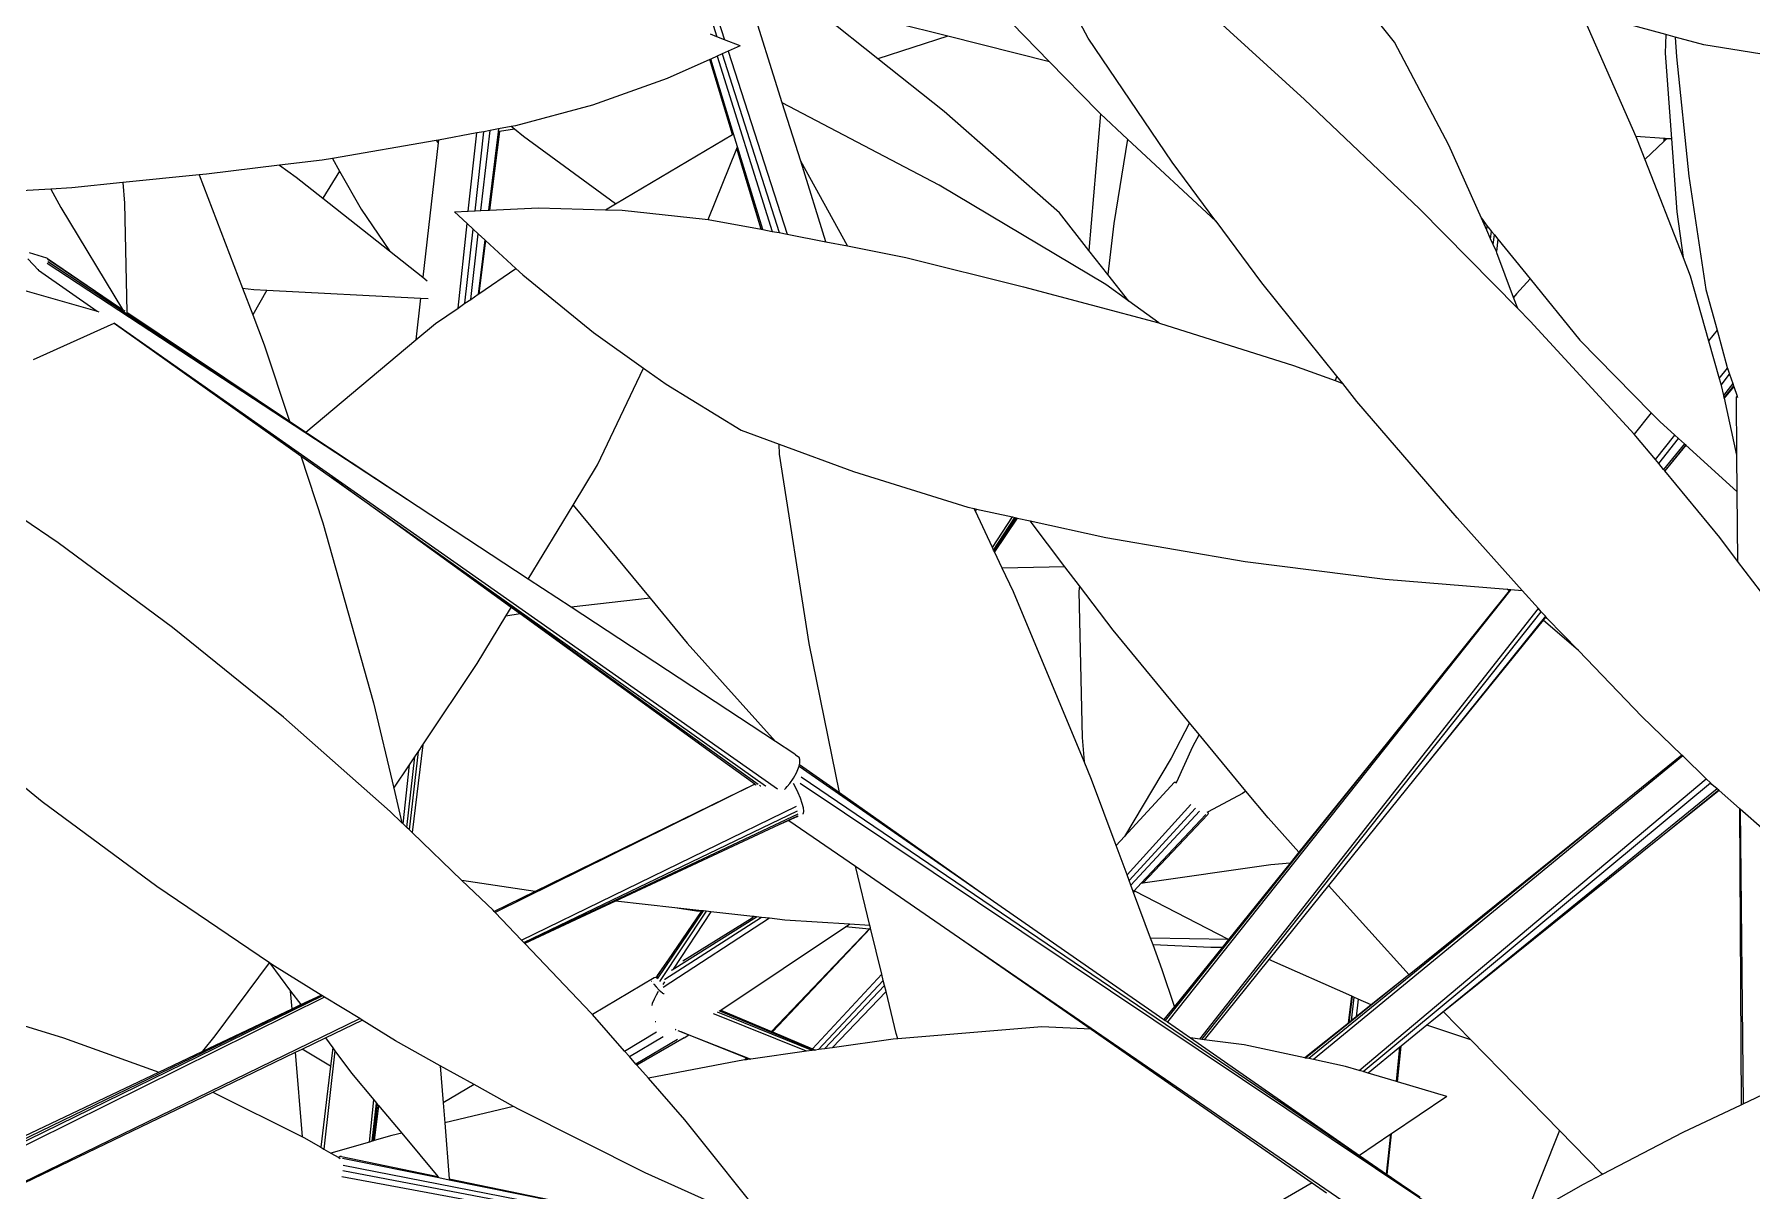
# Model space of a CAD drawing. Header units: millimetres. Extents: x 18 to 174501, y 22 to 24571.
# Drawn here: x 22337.2 to 22476.7, y 18460.4 to 18554.3 of the extents above; entities that cross this region are included whole.
import ezdxf

# ---------------------------------------------------------------- set-up
doc = ezdxf.new("R2010")
doc.units = ezdxf.units.MM
doc.header["$MEASUREMENT"] = 0
doc.layers.add('Edges', color=7, linetype='Continuous', lineweight=18)

# ---------------------------------------------------------------- blocks, each defined once
blk = doc.blocks.new('BAMBOOPLAN')
at = {"layer": 'Edges'}
for p, q in [((6.061, 2.6198), (6.1631, 2.2985)), ((6.0678, 2.6183), (6.172, 2.295)), ((6.9492, 2.2922), (6.8474, 2.4206)), ((6.594, 2.297), (6.5335, 2.4108)), ((6.239, 2.2218), (6.1925, 2.3694)), ((6.5491, 2.2694), (6.474, 2.3464)), ((6.8448, 2.2258), (6.7075, 2.351)), ((6.3498, 2.273), (6.2876, 2.3224)), ((6.431, 2.299), (6.3689, 2.3146)), ((7.1654, 2.3279), (7.2292, 2.1826)), ((7.2642, 2.301), (7.1654, 2.3279)), ((6.1631, 2.2985), (6.1556, 2.3014)), ((6.172, 2.295), (6.1631, 2.2985)), ((6.1901, 2.2878), (6.172, 2.295)), ((6.431, 2.299), (6.3498, 2.273)), ((6.5491, 2.2694), (6.431, 2.299)), ((6.6914, 2.1528), (6.594, 2.297)), ((7.0122, 2.1728), (6.9492, 2.2922)), ((7.2642, 2.301), (7.2633, 2.2793)), ((7.275, 2.298), (7.2642, 2.301)), ((7.275, 2.298), (7.2764, 2.275)), ((7.3084, 2.289), (7.275, 2.298)), ((6.1551, 2.2722), (6.1056, 2.25)), ((6.1559, 2.2726), (6.1551, 2.2722)), ((6.1813, 2.1852), (6.1551, 2.2722)), ((6.1636, 2.276), (6.1559, 2.2726)), ((6.1824, 2.1859), (6.1559, 2.2726)), ((6.1694, 2.2786), (6.1636, 2.276)), ((6.1636, 2.276), (6.2272, 2.0727)), ((6.1763, 2.2817), (6.1694, 2.2786)), ((6.1694, 2.2786), (6.2353, 2.0712)), ((6.1901, 2.2878), (6.1763, 2.2817)), ((6.1763, 2.2817), (6.2447, 2.0695)), ((6.4268, 2.2118), (6.3498, 2.273)), ((7.2633, 2.2793), (7.2707, 2.1799)), ((7.2764, 2.275), (7.2908, 2.1367)), ((7.4531, 2.266), (7.3084, 2.289)), ((6.605, 2.2121), (6.5491, 2.2694)), ((6.1056, 2.25), (6.0187, 2.2191)), ((6.0187, 2.2191), (5.9295, 2.1951)), ((6.4211, 2.1263), (6.239, 2.2218)), ((6.2604, 2.154), (6.239, 2.2218)), ((6.5607, 2.094), (6.4268, 2.2118)), ((6.6083, 2.209), (6.605, 2.2121)), ((6.9783, 2.0989), (6.8448, 2.2258)), ((5.9246, 2.1942), (5.9098, 2.1915)), ((5.9295, 2.1951), (5.9246, 2.1942)), ((5.9282, 2.1913), (5.9246, 2.1942)), ((6.6083, 2.209), (6.5948, 2.0506)), ((6.6397, 2.1798), (6.6083, 2.209)), ((5.8372, 2.178), (5.717, 2.1572)), ((5.8396, 2.1752), (5.8219, 2.0194)), ((5.8382, 2.1782), (5.8372, 2.178)), ((5.8372, 2.178), (5.8396, 2.1752)), ((5.84, 2.1785), (5.8382, 2.1782)), ((5.84, 2.1785), (5.8396, 2.1752)), ((5.8844, 2.1868), (5.84, 2.1785)), ((5.8747, 2.096), (5.8844, 2.1868)), ((5.8827, 2.0964), (5.8928, 2.1883)), ((5.8928, 2.1883), (5.8844, 2.1868)), ((5.8894, 2.0967), (5.9001, 2.1897)), ((5.9001, 2.1897), (5.8928, 2.1883)), ((5.9095, 2.1883), (5.8982, 2.0971)), ((5.9108, 2.1885), (5.8992, 2.0972)), ((5.9098, 2.1915), (5.9001, 2.1897)), ((5.9098, 2.1915), (5.9095, 2.1883)), ((5.9108, 2.1885), (5.9095, 2.1883)), ((5.9282, 2.1913), (5.9108, 2.1885)), ((5.9389, 2.1827), (5.9282, 2.1913)), ((6.0454, 2.1046), (5.9389, 2.1827)), ((6.0454, 2.1046), (6.1813, 2.1852)), ((6.1813, 2.1852), (6.1824, 2.1859)), ((6.187, 2.1708), (6.1824, 2.1859)), ((6.6397, 2.1798), (6.6238, 2.0819)), ((6.7422, 2.0845), (6.6397, 2.1798)), ((7.0503, 2.0878), (7.0122, 2.1728)), ((7.2622, 2.1804), (7.2292, 2.1826)), ((7.2292, 2.1826), (7.2308, 2.1788)), ((7.2308, 2.1788), (7.2398, 2.1559)), ((7.2624, 2.1774), (7.2398, 2.1559)), ((7.2624, 2.1774), (7.2622, 2.1804)), ((7.2633, 2.1803), (7.2622, 2.1804)), ((7.2634, 2.1783), (7.2624, 2.1774)), ((7.2634, 2.1783), (7.2633, 2.1803)), ((7.2654, 2.1802), (7.2633, 2.1803)), ((7.2654, 2.1802), (7.2634, 2.1783)), ((7.2707, 2.1799), (7.2654, 2.1802)), ((7.2707, 2.1799), (7.2771, 2.0953)), ((5.7052, 2.1552), (5.6555, 2.1493)), ((5.717, 2.1572), (5.7052, 2.1552)), ((5.717, 2.1572), (5.7253, 2.1425)), ((6.1529, 2.0864), (6.1862, 2.1688)), ((6.1862, 2.1688), (6.187, 2.1708)), ((6.2144, 2.0751), (6.1862, 2.1688)), ((6.2163, 2.0747), (6.187, 2.1708)), ((6.3146, 2.0558), (6.2604, 2.154)), ((6.2897, 2.0607), (6.2604, 2.154)), ((6.7422, 2.0845), (6.6914, 2.1528)), ((7.2398, 2.1559), (7.2841, 2.0424)), ((5.5625, 2.1384), (5.4737, 2.1292)), ((5.5708, 2.1392), (5.5625, 2.1384)), ((5.5625, 2.1384), (5.6127, 2.0068)), ((5.6555, 2.1493), (5.5708, 2.1392)), ((5.6555, 2.1493), (5.6751, 2.1356)), ((5.6751, 2.1356), (5.7057, 2.1113)), ((5.7253, 2.1425), (5.7057, 2.1113)), ((5.7253, 2.1425), (5.7502, 2.0984)), ((7.2908, 2.1367), (7.3107, 2.0052)), ((5.3901, 2.1216), (5.2877, 2.1157)), ((5.4145, 2.123), (5.3901, 2.1216)), ((5.3901, 2.1216), (5.4019, 2.1002)), ((5.4737, 2.1292), (5.4145, 2.123)), ((5.4737, 2.1292), (5.4756, 2.1054)), ((6.6143, 2.0111), (6.4211, 2.1263)), ((5.4019, 2.1002), (5.4736, 1.9821)), ((5.4756, 2.1054), (5.4784, 1.9789)), ((5.7057, 2.1113), (5.7832, 2.05)), ((5.7502, 2.0984), (5.7832, 2.05)), ((5.8588, 2.0952), (5.8747, 2.096)), ((5.8588, 2.0952), (5.8732, 2.0819)), ((5.8747, 2.096), (5.8827, 2.0964)), ((5.8827, 2.0964), (5.8894, 2.0967)), ((5.8894, 2.0967), (5.8982, 2.0971)), ((5.8982, 2.0971), (5.8992, 2.0972)), ((5.8992, 2.0972), (5.9563, 2.0999)), ((5.9563, 2.0999), (6.0337, 2.0977)), ((6.0337, 2.0977), (6.0454, 2.1046)), ((6.0337, 2.0977), (6.0532, 2.0971)), ((6.0532, 2.0971), (6.1494, 2.087)), ((6.5948, 2.0506), (6.5607, 2.094)), ((7.0924, 1.9831), (6.9783, 2.0989)), ((7.2771, 2.0953), (7.2841, 2.0424)), ((5.8628, 1.9837), (5.8732, 2.0819)), ((5.8708, 1.9892), (5.8803, 2.0753)), ((5.8732, 2.0819), (5.8803, 2.0753)), ((5.8803, 2.0753), (5.8863, 2.0699)), ((6.1494, 2.087), (6.1529, 2.0864)), ((6.1529, 2.0864), (6.2144, 2.0751)), ((6.2144, 2.0751), (6.2163, 2.0747)), ((6.2163, 2.0747), (6.2272, 2.0727)), ((6.2272, 2.0727), (6.2353, 2.0712)), ((6.6238, 2.0819), (6.6169, 2.0225)), ((6.7423, 2.0844), (6.7422, 2.0845)), ((6.7954, 2.0131), (6.7423, 2.0844)), ((7.0503, 2.0878), (7.057, 2.0788)), ((7.0565, 2.0739), (7.0503, 2.0878)), ((7.0565, 2.0739), (7.057, 2.0788)), ((7.0609, 2.0641), (7.0565, 2.0739)), ((7.057, 2.0788), (7.0575, 2.078)), ((7.0575, 2.078), (7.0618, 2.0727)), ((7.0609, 2.0641), (7.0618, 2.0727)), ((7.0618, 2.0727), (7.0652, 2.0685)), ((5.8775, 1.9937), (5.8863, 2.0699)), ((5.8863, 2.0699), (5.894, 2.0627)), ((5.894, 2.0627), (5.8863, 1.9997)), ((5.8947, 2.062), (5.8868, 2.0001)), ((5.894, 2.0627), (5.8947, 2.062)), ((5.8947, 2.062), (5.93, 2.0294)), ((6.2353, 2.0712), (6.2446, 2.0695)), ((6.2446, 2.0695), (6.2447, 2.0695)), ((6.2447, 2.0695), (6.2897, 2.0607)), ((6.2897, 2.0607), (6.3146, 2.0558)), ((6.3146, 2.0558), (6.3825, 2.0425)), ((7.0639, 2.0573), (7.0609, 2.0641)), ((7.0639, 2.0573), (7.0652, 2.0685)), ((7.0675, 2.0492), (7.0639, 2.0573)), ((7.0652, 2.0685), (7.0693, 2.0635)), ((7.0693, 2.0635), (7.0675, 2.0492)), ((7.0693, 2.0635), (7.1066, 2.0175)), ((5.3761, 2.0278), (5.3635, 2.041)), ((5.3855, 2.0417), (5.3655, 2.0478)), ((5.3863, 2.0412), (5.3855, 2.0417)), ((5.8166, 1.7529), (5.3861, 2.0355)), ((5.3863, 2.0412), (5.4603, 1.9911)), ((5.7388, 1.8044), (5.3867, 2.0373)), ((5.3868, 2.0403), (5.4603, 1.9911)), ((5.7832, 2.05), (5.8219, 2.0194)), ((6.3825, 2.0425), (6.519, 2.0082)), ((6.6169, 2.0225), (6.5948, 2.0506)), ((7.0682, 2.0477), (7.0675, 2.0492)), ((7.0875, 1.9961), (7.0682, 2.0477)), ((7.2841, 2.0424), (7.2925, 2.0209)), ((5.3756, 2.0287), (5.3757, 2.0286)), ((5.3761, 2.0278), (5.4442, 1.98)), ((5.8219, 2.0194), (5.827, 2.0154)), ((5.8868, 2.0001), (5.93, 2.0294)), ((5.93, 2.0294), (5.9379, 2.0221)), ((5.9379, 2.0221), (6.0198, 1.9554)), ((6.6411, 1.9917), (6.6169, 2.0225)), ((6.8823, 1.9048), (6.7954, 2.0131)), ((7.1066, 2.0175), (7.0909, 2.0002)), ((7.1066, 2.0175), (7.1643, 1.9463)), ((7.2925, 2.0209), (7.3138, 1.9457)), ((5.3547, 2.0057), (5.4442, 1.98)), ((5.6127, 2.0068), (5.626, 2.0054)), ((5.6127, 2.0068), (5.6245, 1.9758)), ((5.641, 2.0046), (5.6245, 1.9758)), ((5.626, 2.0054), (5.641, 2.0046)), ((5.641, 2.0046), (5.8192, 1.9953)), ((5.8192, 1.9953), (5.8137, 1.9467)), ((5.8192, 1.9953), (5.8282, 1.9948)), ((5.8708, 1.9892), (5.8775, 1.9937)), ((5.8775, 1.9937), (5.8863, 1.9997)), ((5.8863, 1.9997), (5.8868, 2.0001)), ((6.519, 2.0082), (6.6758, 1.9665)), ((6.6411, 1.9917), (6.6143, 2.0111)), ((7.0909, 2.0002), (7.0875, 1.9961)), ((7.0924, 1.9831), (7.0875, 1.9961)), ((7.3107, 2.0052), (7.3236, 1.9581)), ((5.4442, 1.98), (5.4459, 1.9795)), ((5.4603, 1.9911), (5.4736, 1.9821)), ((5.4736, 1.9821), (5.4761, 1.9805)), ((5.4784, 1.9789), (5.4784, 1.9787)), ((5.4784, 1.9789), (5.6671, 1.8524)), ((5.6245, 1.9758), (5.6378, 1.941)), ((5.8365, 1.9659), (5.8628, 1.9837)), ((5.8628, 1.9837), (5.8708, 1.9892)), ((6.6758, 1.9665), (6.6411, 1.9917)), ((7.1066, 1.9686), (7.0924, 1.9831)), ((5.3702, 1.9239), (5.4639, 1.966)), ((5.4639, 1.966), (5.464, 1.9661)), ((5.4639, 1.966), (5.6804, 1.8123)), ((5.464, 1.9661), (5.4648, 1.9664)), ((5.464, 1.9661), (6.2333, 1.426)), ((5.8137, 1.9467), (5.8365, 1.9659)), ((6.0198, 1.9554), (6.0779, 1.9141)), ((6.6758, 1.9665), (6.6765, 1.9662)), ((6.6765, 1.9662), (6.832, 1.9172)), ((7.2276, 1.8372), (7.1066, 1.9686)), ((7.3236, 1.9581), (7.3138, 1.9457)), ((7.3236, 1.9581), (7.3355, 1.9147)), ((5.6378, 1.941), (5.6671, 1.8524)), ((5.6861, 1.8397), (5.8137, 1.9467)), ((7.1643, 1.9463), (7.2473, 1.8621)), ((7.3138, 1.9457), (7.3261, 1.902)), ((6.0247, 1.8019), (6.0779, 1.9141)), ((6.0779, 1.9141), (6.1043, 1.8954)), ((6.832, 1.9172), (6.8804, 1.8995)), ((7.3261, 1.902), (7.3357, 1.9141)), ((7.3355, 1.9147), (7.3357, 1.9141)), ((7.3357, 1.9141), (7.3382, 1.9069)), ((6.1043, 1.8954), (6.1911, 1.8422)), ((6.8823, 1.9048), (6.8804, 1.8995)), ((6.8804, 1.8995), (6.8892, 1.8962)), ((6.8892, 1.8962), (6.8823, 1.9048)), ((6.9058, 1.8754), (6.8892, 1.8962)), ((7.3261, 1.902), (7.3283, 1.8944)), ((7.3283, 1.8944), (7.3382, 1.9069)), ((7.3283, 1.8944), (7.3284, 1.8938)), ((7.3284, 1.8938), (7.331, 1.8824)), ((7.3419, 1.896), (7.331, 1.8824)), ((7.3428, 1.8933), (7.3316, 1.8795)), ((7.3382, 1.9069), (7.3419, 1.896)), ((7.3419, 1.896), (7.3428, 1.8933)), ((7.3428, 1.8933), (7.343, 1.8927)), ((7.0222, 1.7402), (6.9058, 1.8754)), ((7.331, 1.8824), (7.3316, 1.8795)), ((7.3316, 1.8795), (7.3317, 1.879)), ((7.343, 1.8927), (7.3317, 1.879)), ((7.3317, 1.879), (7.3463, 1.8132)), ((7.343, 1.8927), (7.3469, 1.8814)), ((7.3457, 1.8802), (7.3469, 1.8814)), ((7.3457, 1.8802), (7.3463, 1.8132)), ((7.3469, 1.8814), (7.3473, 1.8801)), ((7.2473, 1.8621), (7.2276, 1.8372)), ((7.2473, 1.8621), (7.257, 1.8522)), ((5.6671, 1.8524), (5.6861, 1.8397)), ((5.6861, 1.8397), (5.7388, 1.8044)), ((6.1911, 1.8422), (6.2353, 1.8258)), ((7.2295, 1.8352), (7.2276, 1.8372)), ((7.2521, 1.8078), (7.2295, 1.8352)), ((7.2521, 1.8078), (7.2745, 1.8364)), ((7.257, 1.8522), (7.2745, 1.8364)), ((7.2745, 1.8364), (7.279, 1.8323)), ((6.2357, 1.8142), (6.2353, 1.8258)), ((6.2353, 1.8258), (6.3215, 1.7939)), ((6.2701, 1.5945), (6.2357, 1.8142)), ((7.2559, 1.8032), (7.279, 1.8323)), ((7.2857, 1.8263), (7.2616, 1.7963)), ((7.2872, 1.8249), (7.2628, 1.7949)), ((7.2873, 1.8248), (7.2628, 1.7948)), ((7.279, 1.8323), (7.2857, 1.8263)), ((7.2857, 1.8263), (7.2872, 1.8249)), ((7.2872, 1.8249), (7.2873, 1.8248)), ((7.2873, 1.8248), (7.3467, 1.771)), ((5.6804, 1.8123), (5.706, 1.7347)), ((5.6804, 1.8123), (5.716, 1.787)), ((5.8166, 1.7529), (5.7388, 1.8044)), ((5.9963, 1.7552), (6.0247, 1.8019)), ((6.3215, 1.7939), (6.4541, 1.7526)), ((7.2559, 1.8032), (7.2521, 1.8078)), ((7.2616, 1.7963), (7.2559, 1.8032)), ((7.2628, 1.7949), (7.2616, 1.7963)), ((7.2628, 1.7948), (7.2628, 1.7949)), ((7.3267, 1.7175), (7.2628, 1.7948)), ((7.3463, 1.8132), (7.3467, 1.771)), ((5.7838, 1.7382), (5.716, 1.787)), ((5.716, 1.787), (6.2197, 1.4292)), ((5.9442, 1.6691), (5.9963, 1.7552)), ((5.9963, 1.7552), (6.0855, 1.6472)), ((7.3467, 1.771), (7.3475, 1.69)), ((5.3987, 1.7114), (5.3567, 1.7398)), ((5.706, 1.7347), (5.7647, 1.5256)), ((6.2109, 1.431), (5.7838, 1.7382)), ((5.9243, 1.6363), (5.7838, 1.7382)), ((5.9442, 1.6691), (5.8166, 1.7529)), ((6.4541, 1.7526), (6.4616, 1.751)), ((6.4617, 1.7509), (6.4616, 1.751)), ((6.4616, 1.751), (6.4618, 1.751)), ((6.4618, 1.751), (6.4617, 1.7509)), ((6.463, 1.7482), (6.4617, 1.7509)), ((6.4618, 1.751), (6.4644, 1.7504)), ((6.4644, 1.7504), (6.463, 1.7482)), ((6.4829, 1.7057), (6.463, 1.7482)), ((6.4644, 1.7504), (6.506, 1.7413)), ((6.4829, 1.7057), (6.506, 1.7413)), ((6.4842, 1.7029), (6.5089, 1.7406)), ((6.4848, 1.7018), (6.5103, 1.7403)), ((6.5116, 1.74), (6.4852, 1.7009)), ((6.506, 1.7413), (6.5089, 1.7406)), ((6.5089, 1.7406), (6.5103, 1.7403)), ((6.5103, 1.7403), (6.5116, 1.74)), ((6.5116, 1.74), (6.5265, 1.7368)), ((6.567, 1.6835), (6.5265, 1.7368)), ((6.5265, 1.7368), (6.6143, 1.7175)), ((7.0976, 1.656), (7.0222, 1.7402)), ((6.6143, 1.7175), (6.7759, 1.6897)), ((7.3475, 1.69), (7.3267, 1.7175)), ((5.5315, 1.613), (5.3987, 1.7114)), ((6.4842, 1.7029), (6.4829, 1.7057)), ((6.4848, 1.7018), (6.4842, 1.7029)), ((6.4852, 1.7009), (6.4848, 1.7018)), ((6.4942, 1.6818), (6.4852, 1.7009)), ((6.567, 1.6835), (6.4942, 1.6818)), ((6.5072, 1.6543), (6.4942, 1.6818)), ((6.5837, 1.6616), (6.567, 1.6835)), ((6.7759, 1.6897), (6.9384, 1.6693)), ((7.374, 1.6551), (7.3475, 1.69)), ((5.994, 1.6365), (5.9442, 1.6691)), ((6.5891, 1.4578), (6.5072, 1.6543)), ((6.5837, 1.6616), (6.5832, 1.6547)), ((6.5832, 1.6547), (6.5869, 1.4854)), ((6.623, 1.61), (6.5837, 1.6616)), ((7.0845, 1.6571), (6.686, 1.1554)), ((6.9384, 1.6693), (7.08, 1.6574)), ((7.0822, 1.6555), (6.9414, 1.4797)), ((7.0822, 1.6555), (7.08, 1.6574)), ((7.08, 1.6574), (7.0835, 1.6571)), ((7.0835, 1.6571), (7.0822, 1.6555)), ((7.0835, 1.6571), (7.0845, 1.6571)), ((7.0845, 1.6571), (7.0976, 1.656)), ((7.1163, 1.6351), (7.0976, 1.656)), ((5.9182, 1.6262), (5.9243, 1.6363)), ((5.9347, 1.6288), (5.9243, 1.6363)), ((6.0855, 1.6472), (5.994, 1.6365)), ((6.231, 1.4809), (5.994, 1.6365)), ((6.0855, 1.6472), (6.1287, 1.5948)), ((6.7235, 1.1355), (7.1163, 1.6351)), ((7.1196, 1.6314), (7.1163, 1.6351)), ((5.8849, 1.5713), (5.9182, 1.6262)), ((5.9347, 1.6288), (5.9182, 1.6262)), ((6.1754, 1.4543), (5.9347, 1.6288)), ((6.7259, 1.1352), (7.1196, 1.6314)), ((7.1244, 1.6261), (6.9809, 1.448)), ((7.1219, 1.6214), (6.9809, 1.448)), ((7.1244, 1.6261), (7.1196, 1.6314)), ((7.125, 1.6254), (7.1219, 1.6214)), ((7.1627, 1.5862), (7.1219, 1.6214)), ((7.125, 1.6254), (7.1244, 1.6261)), ((7.1266, 1.6236), (7.125, 1.6254)), ((7.1627, 1.5862), (7.1266, 1.6236)), ((5.6601, 1.509), (5.5315, 1.613)), ((6.1287, 1.5948), (6.231, 1.4809)), ((6.3052, 1.4215), (6.2701, 1.5945)), ((6.7116, 1.5026), (6.623, 1.61)), ((7.2364, 1.51), (7.1627, 1.5862)), ((5.822, 1.477), (5.8849, 1.5713)), ((5.7647, 1.5256), (5.7882, 1.4265)), ((5.7842, 1.3995), (5.6601, 1.509)), ((6.7116, 1.5026), (6.6901, 1.4613)), ((6.7227, 1.489), (6.7116, 1.5026)), ((7.2827, 1.465), (7.2364, 1.51)), ((5.3802, 1.4109), (5.2993, 1.4764)), ((5.822, 1.477), (5.8095, 1.3752)), ((5.8169, 1.4693), (5.822, 1.477)), ((6.2522, 1.467), (6.231, 1.4809)), ((6.5869, 1.4854), (6.5891, 1.4578)), ((6.9414, 1.4797), (6.6832, 1.1573)), ((6.7151, 1.4747), (6.6964, 1.4335)), ((6.7227, 1.489), (6.7151, 1.4747)), ((6.777, 1.4232), (6.7227, 1.489)), ((6.9414, 1.4797), (6.8385, 1.3523)), ((5.8035, 1.381), (5.8126, 1.4629)), ((5.8063, 1.3783), (5.8169, 1.4693)), ((5.8064, 1.4537), (5.8126, 1.4629)), ((5.8126, 1.4629), (5.8169, 1.4693)), ((6.2545, 1.4655), (6.2522, 1.467)), ((6.2545, 1.4655), (6.2584, 1.4628)), ((6.2594, 1.4598), (6.2584, 1.4628)), ((6.2589, 1.4541), (6.2593, 1.4555)), ((6.2593, 1.4555), (6.2594, 1.4598)), ((6.5979, 1.4368), (6.5891, 1.4578)), ((6.6901, 1.4613), (6.6359, 1.3705)), ((7.2837, 1.464), (6.8555, 1.1117)), ((7.2827, 1.465), (7.2198, 1.4139)), ((7.2837, 1.464), (7.2827, 1.465)), ((7.311, 1.4375), (7.2837, 1.464)), ((5.7882, 1.4265), (5.8064, 1.4537)), ((5.7991, 1.3852), (5.8064, 1.4537)), ((6.207, 1.4314), (6.1754, 1.4543)), ((6.2072, 1.4313), (6.1754, 1.4543)), ((6.2478, 1.4322), (6.252, 1.4382)), ((6.252, 1.4382), (6.2554, 1.4443)), ((6.2554, 1.4443), (6.2579, 1.4503)), ((6.2579, 1.4503), (6.2584, 1.4523)), ((6.2584, 1.4523), (6.2589, 1.4541)), ((6.2584, 1.4523), (6.475, 1.3019)), ((6.2589, 1.4541), (6.3052, 1.4215)), ((6.9789, 0.952), (6.261, 1.4395)), ((6.6264, 1.3601), (6.5979, 1.4368)), ((6.9809, 1.448), (6.8729, 1.3139)), ((6.9085, 1.0991), (7.311, 1.4375)), ((7.3158, 1.4329), (7.311, 1.4375)), ((5.7882, 1.4265), (5.7977, 1.3866)), ((6.207, 1.4314), (5.9059, 1.2823)), ((6.207, 1.4314), (5.9523, 1.3067)), ((6.207, 1.4314), (6.207, 1.4314)), ((6.2072, 1.4312), (6.2072, 1.4313)), ((6.2073, 1.4312), (6.2072, 1.4313)), ((6.2076, 1.4301), (6.2072, 1.4312)), ((6.2074, 1.4311), (6.2073, 1.4312)), ((6.208, 1.4307), (6.2073, 1.4312)), ((6.2076, 1.4305), (6.2074, 1.4311)), ((6.2087, 1.4302), (6.2084, 1.4305)), ((6.2139, 1.4289), (6.2125, 1.4299)), ((6.214, 1.4288), (6.2139, 1.4289)), ((6.2197, 1.4292), (6.22, 1.429)), ((6.2416, 1.4253), (6.2432, 1.4268)), ((6.2432, 1.4268), (6.2448, 1.4287)), ((6.2448, 1.4287), (6.2478, 1.4322)), ((6.2543, 1.428), (6.2521, 1.432)), ((6.2574, 1.4214), (6.2543, 1.428)), ((6.2602, 1.4149), (6.2574, 1.4214)), ((7.053, 0.9016), (6.2598, 1.4322)), ((6.2622, 1.4088), (6.2602, 1.4149)), ((6.3052, 1.4215), (6.475, 1.3019)), ((6.6942, 1.4335), (6.6359, 1.3705)), ((6.6942, 1.4335), (6.6964, 1.4335)), ((6.6964, 1.4335), (6.6957, 1.432)), ((6.7728, 1.4206), (6.7332, 1.3994)), ((6.777, 1.4232), (6.7728, 1.4206)), ((6.8026, 1.3921), (6.777, 1.4232)), ((6.9129, 1.0978), (7.3158, 1.4329)), ((7.3236, 1.4259), (6.9927, 1.1563)), ((7.3255, 1.4242), (7.2582, 1.37)), ((7.3259, 1.4238), (7.2582, 1.37)), ((7.3176, 1.4311), (7.3158, 1.4329)), ((7.3236, 1.4259), (7.3176, 1.4311)), ((7.3255, 1.4242), (7.3236, 1.4259)), ((7.3259, 1.4238), (7.3255, 1.4242)), ((7.3496, 1.4031), (7.3259, 1.4238)), ((5.5131, 1.3126), (5.3802, 1.4109)), ((5.7977, 1.3866), (5.7842, 1.3995)), ((5.9364, 1.2505), (6.2554, 1.4056)), ((5.9391, 1.2476), (6.2567, 1.4004)), ((6.2572, 1.3965), (5.94, 1.2467)), ((6.2635, 1.4037), (6.2622, 1.4088)), ((6.2627, 1.3969), (6.2635, 1.3974)), ((6.264, 1.3998), (6.2635, 1.4037)), ((6.2635, 1.3974), (6.264, 1.3998)), ((6.639, 1.3262), (6.7132, 1.4076)), ((6.6414, 1.3196), (6.7184, 1.4034)), ((6.6435, 1.314), (6.7232, 1.3999)), ((6.7306, 1.3962), (6.6555, 1.3164)), ((6.7327, 1.3962), (6.6572, 1.3166)), ((6.7332, 1.3994), (6.7315, 1.3985)), ((6.7327, 1.3962), (6.7334, 1.3975)), ((6.7334, 1.3975), (6.7332, 1.3994)), ((7.2198, 1.4139), (6.8498, 1.1129)), ((7.2198, 1.4139), (6.9662, 1.2101)), ((7.3496, 1.4031), (7.3516, 1.0594)), ((7.3504, 1.4024), (7.3496, 1.4031)), ((7.3504, 1.4024), (7.3537, 1.0604)), ((7.3788, 1.3776), (7.3504, 1.4024)), ((5.7991, 1.3852), (5.7977, 1.3866)), ((5.8035, 1.381), (5.7991, 1.3852)), ((5.8063, 1.3783), (5.8035, 1.381)), ((5.8095, 1.3752), (5.8063, 1.3783)), ((5.8673, 1.3197), (5.8095, 1.3752)), ((6.2351, 1.384), (6.0454, 1.2956)), ((6.2567, 1.3941), (6.2351, 1.384)), ((6.2464, 1.3892), (6.2351, 1.384)), ((6.2554, 1.3934), (6.2464, 1.3892)), ((6.2464, 1.3892), (6.3238, 1.3361)), ((6.2554, 1.3934), (6.2576, 1.3944)), ((6.8385, 1.3523), (6.8026, 1.3921)), ((6.6359, 1.3705), (6.6264, 1.3601)), ((6.639, 1.3262), (6.6264, 1.3601)), ((7.2582, 1.37), (7.0061, 1.1671)), ((6.3238, 1.3361), (6.4446, 1.2532)), ((6.3406, 1.2673), (6.3238, 1.3361)), ((6.8059, 1.3377), (6.6572, 1.3166)), ((6.8282, 1.3396), (6.7568, 1.2512)), ((6.8282, 1.3396), (6.8059, 1.3377)), ((6.8385, 1.3523), (6.8282, 1.3396)), ((5.9523, 1.3067), (5.8673, 1.3197)), ((5.9034, 1.285), (5.8673, 1.3197)), ((6.6414, 1.3196), (6.639, 1.3262)), ((6.6435, 1.314), (6.6414, 1.3196)), ((6.6555, 1.3164), (6.6473, 1.3077)), ((6.6572, 1.3166), (6.6555, 1.3164)), ((5.6439, 1.2241), (5.5131, 1.3126)), ((5.9523, 1.3067), (5.9048, 1.2835)), ((6.0454, 1.2956), (5.9402, 1.2465)), ((6.1142, 1.2879), (6.0454, 1.2956)), ((6.475, 1.3019), (6.6818, 1.1583)), ((6.6463, 1.3066), (6.6435, 1.314)), ((6.6473, 1.3077), (6.6463, 1.3066)), ((6.6466, 1.3056), (6.6463, 1.3066)), ((6.6482, 1.3072), (6.6466, 1.3056)), ((6.6663, 1.2528), (6.6466, 1.3056)), ((6.6482, 1.3072), (6.6473, 1.3077)), ((6.7568, 1.2512), (6.6482, 1.3072)), ((6.8729, 1.3139), (6.8037, 1.228)), ((6.9662, 1.2101), (6.8729, 1.3139)), ((5.9048, 1.2835), (5.9034, 1.285)), ((5.9059, 1.2823), (5.9048, 1.2835)), ((5.9364, 1.2505), (5.9059, 1.2823)), ((6.0943, 1.2056), (6.1474, 1.2842)), ((6.1508, 1.2839), (6.0967, 1.2025)), ((6.2242, 1.2757), (6.1007, 1.1953)), ((6.2149, 1.2768), (6.1026, 1.2047)), ((6.1069, 1.2276), (6.1451, 1.2835)), ((6.1113, 1.2159), (6.2092, 1.2774)), ((6.1562, 1.2833), (6.1122, 1.2166)), ((6.1395, 1.2841), (6.1142, 1.2879)), ((6.1457, 1.2844), (6.1142, 1.2879)), ((6.1234, 1.2264), (6.2039, 1.2761)), ((6.1451, 1.2835), (6.1395, 1.2841)), ((6.1451, 1.2835), (6.1457, 1.2844)), ((6.1474, 1.2842), (6.1457, 1.2844)), ((6.1508, 1.2839), (6.1474, 1.2842)), ((6.1562, 1.2833), (6.1508, 1.2839)), ((6.205, 1.2778), (6.1562, 1.2833)), ((6.2039, 1.2761), (6.205, 1.2778)), ((6.2039, 1.2761), (6.2047, 1.2767)), ((6.2047, 1.2767), (6.2051, 1.2772)), ((6.2047, 1.2767), (6.2055, 1.2772)), ((6.2055, 1.2778), (6.205, 1.2778)), ((6.2051, 1.2772), (6.2055, 1.2778)), ((6.2055, 1.2772), (6.2051, 1.2772)), ((6.2064, 1.2777), (6.2055, 1.2778)), ((6.2055, 1.2772), (6.2064, 1.2777)), ((6.2092, 1.2774), (6.2064, 1.2777)), ((6.2149, 1.2768), (6.2092, 1.2774)), ((6.2242, 1.2757), (6.2149, 1.2768)), ((6.2421, 1.2737), (6.2242, 1.2757)), ((6.1675, 1.1691), (6.3125, 1.2659)), ((6.3396, 1.2631), (6.2265, 1.1442)), ((6.3413, 1.2644), (6.2275, 1.1438)), ((6.3168, 1.2688), (6.2421, 1.2737)), ((6.3125, 1.2659), (6.3168, 1.2688)), ((6.3396, 1.2631), (6.3125, 1.2659)), ((6.3406, 1.2673), (6.3168, 1.2688)), ((6.3412, 1.2648), (6.3396, 1.2631)), ((6.3412, 1.2648), (6.3406, 1.2673)), ((6.3413, 1.2644), (6.3412, 1.2648)), ((6.3544, 1.2109), (6.3413, 1.2644)), ((5.9391, 1.2476), (5.9364, 1.2505)), ((5.94, 1.2467), (5.9391, 1.2476)), ((5.9402, 1.2465), (5.94, 1.2467)), ((6.0174, 1.1656), (5.9402, 1.2465)), ((6.4446, 1.2532), (7.0024, 0.8705)), ((6.4446, 1.2532), (6.5975, 1.1469)), ((6.7566, 1.2509), (6.6663, 1.2528)), ((6.6692, 1.2449), (6.6663, 1.2528)), ((6.7361, 1.2419), (6.6692, 1.2449)), ((6.6799, 1.216), (6.6692, 1.2449)), ((6.7494, 1.242), (6.6939, 1.1733)), ((6.7494, 1.242), (6.7361, 1.2419)), ((6.7566, 1.2509), (6.7494, 1.242)), ((6.7568, 1.2512), (6.7566, 1.2509)), ((5.5811, 1.1392), (5.6439, 1.2241)), ((5.6445, 1.2237), (5.6439, 1.2241)), ((5.6445, 1.2237), (5.6685, 1.1913)), ((5.6498, 1.2201), (5.6445, 1.2237)), ((5.704, 1.1867), (5.6498, 1.2201)), ((6.0935, 1.2079), (6.1069, 1.2276)), ((6.0942, 1.2092), (6.1069, 1.2276)), ((6.1106, 1.2154), (6.1113, 1.2159)), ((6.1122, 1.2165), (6.1122, 1.2166)), ((6.6939, 1.1733), (6.6799, 1.216)), ((6.8037, 1.228), (6.7285, 1.1348)), ((6.8999, 1.1852), (6.8037, 1.228)), ((6.0905, 1.2066), (6.0187, 1.1641)), ((6.0876, 1.2024), (6.0874, 1.2023)), ((6.0875, 1.2023), (6.0878, 1.2024)), ((6.0897, 1.2025), (6.0896, 1.2022)), ((6.09, 1.1996), (6.0901, 1.1994)), ((6.0901, 1.1994), (6.0925, 1.1962)), ((6.0929, 1.2072), (6.0905, 1.2066)), ((6.0929, 1.2072), (6.0924, 1.2064)), ((6.0925, 1.1962), (6.0962, 1.1924)), ((6.0942, 1.2092), (6.0929, 1.2072)), ((6.093, 1.2073), (6.0929, 1.2072)), ((6.1024, 1.2018), (6.1004, 1.1987)), ((6.1026, 1.2047), (6.1023, 1.2045)), ((6.1024, 1.2018), (6.1025, 1.2018)), ((6.2739, 1.1243), (6.3544, 1.2109)), ((6.281, 1.1233), (6.3562, 1.2035)), ((6.288, 1.1243), (6.3576, 1.1978)), ((6.3562, 1.2035), (6.3544, 1.2109)), ((6.3576, 1.1978), (6.3562, 1.2035)), ((6.3594, 1.1906), (6.3576, 1.1978)), ((6.9636, 1.208), (6.8462, 1.1136)), ((6.9636, 1.208), (6.9223, 1.1752)), ((6.9662, 1.2101), (6.9636, 1.208)), ((5.2293, 1.1911), (5.4051, 1.137)), ((5.7045, 1.1864), (5.248, 0.9657)), ((5.7055, 1.1858), (5.2484, 0.9621)), ((5.7079, 1.1843), (5.249, 0.9572)), ((5.6702, 1.1707), (5.6685, 1.1913)), ((5.6685, 1.1913), (5.6803, 1.1755)), ((5.6803, 1.1755), (5.704, 1.1867)), ((5.7045, 1.1864), (5.704, 1.1867)), ((5.7055, 1.1858), (5.7045, 1.1864)), ((5.7079, 1.1843), (5.7055, 1.1858)), ((5.7487, 1.1593), (5.7079, 1.1843)), ((6.0882, 1.1767), (6.0875, 1.1745)), ((6.0903, 1.1817), (6.0882, 1.1767)), ((6.0925, 1.1865), (6.0903, 1.1817)), ((6.0949, 1.1907), (6.0925, 1.1865)), ((6.095, 1.1909), (6.0949, 1.1907)), ((6.0962, 1.1924), (6.1001, 1.1892)), ((6.1001, 1.189), (6.1001, 1.1892)), ((6.1001, 1.189), (6.1011, 1.1883)), ((6.1007, 1.1953), (6.1006, 1.1953)), ((6.1011, 1.1883), (6.1021, 1.1876)), ((6.3594, 1.1906), (6.2968, 1.1255)), ((6.3712, 1.1422), (6.3594, 1.1906)), ((6.8959, 1.1542), (6.8999, 1.1852)), ((6.8967, 1.1549), (6.9005, 1.1849)), ((6.9022, 1.1842), (6.899, 1.1567)), ((6.9005, 1.1849), (6.8999, 1.1852)), ((6.9022, 1.1842), (6.9005, 1.1849)), ((6.9071, 1.182), (6.9022, 1.1842)), ((6.9071, 1.182), (6.9047, 1.1612)), ((6.9223, 1.1752), (6.9071, 1.182)), ((5.2533, 0.9185), (5.7487, 1.1593)), ((5.5667, 1.1215), (5.6702, 1.1707)), ((5.6702, 1.1707), (5.6803, 1.1755)), ((5.7089, 1.1369), (5.7516, 1.1574)), ((5.7516, 1.1574), (5.7487, 1.1593)), ((5.7901, 1.1337), (5.7516, 1.1574)), ((6.0187, 1.1641), (6.0174, 1.1656)), ((6.056, 1.1215), (6.0187, 1.1641)), ((6.0916, 1.156), (6.0921, 1.1558)), ((6.1592, 1.1648), (6.1591, 1.1648)), ((6.1602, 1.1644), (6.1592, 1.1648)), ((6.2672, 1.1214), (6.1602, 1.1644)), ((6.2735, 1.1222), (6.1638, 1.1669)), ((6.1656, 1.1679), (6.1663, 1.1683)), ((6.1663, 1.1683), (6.1675, 1.1691)), ((6.1663, 1.1683), (6.2763, 1.1226)), ((6.1675, 1.1691), (6.2265, 1.1442)), ((6.6939, 1.1733), (6.6818, 1.1583)), ((6.6818, 1.1583), (6.6832, 1.1573)), ((6.6832, 1.1573), (6.686, 1.1554)), ((6.899, 1.1567), (6.8967, 1.1549)), ((6.9047, 1.1612), (6.899, 1.1567)), ((6.9223, 1.1752), (6.9047, 1.1612)), ((6.9927, 1.1563), (6.9869, 1.1516)), ((7.0061, 1.1671), (6.9927, 1.1563)), ((7.038, 1.1345), (7.0061, 1.1671)), ((5.4051, 1.137), (5.5156, 1.0973)), ((5.5667, 1.1215), (5.5811, 1.1392)), ((5.6818, 1.1239), (5.7089, 1.1369)), ((5.7089, 1.1369), (5.7173, 1.1255)), ((6.056, 1.1215), (6.093, 1.144)), ((6.0616, 1.1152), (6.1008, 1.1387)), ((6.1251, 1.1369), (6.0703, 1.1053)), ((6.1147, 1.1469), (6.1153, 1.1467)), ((6.1147, 1.1468), (6.1152, 1.1466)), ((6.1177, 1.1457), (6.2024, 1.1123)), ((6.1213, 1.1442), (6.1306, 1.1405)), ((6.1251, 1.1369), (6.1306, 1.1405)), ((6.1306, 1.1405), (6.1976, 1.1138)), ((6.2265, 1.1442), (6.2275, 1.1438)), ((6.2275, 1.1438), (6.2739, 1.1243)), ((6.373, 1.1358), (6.3678, 1.1354)), ((6.373, 1.1358), (6.3712, 1.1422)), ((6.54, 1.1497), (6.373, 1.1358)), ((6.5975, 1.1469), (6.54, 1.1497)), ((6.5975, 1.1469), (6.8539, 0.9686)), ((6.686, 1.1554), (6.7127, 1.1369)), ((6.7235, 1.1355), (6.7127, 1.1369)), ((6.7127, 1.1369), (6.9089, 1.0006)), ((6.8959, 1.1542), (6.8451, 1.1139)), ((6.8967, 1.1549), (6.8959, 1.1542)), ((6.9869, 1.1516), (6.9572, 1.1274)), ((7.038, 1.1345), (6.9869, 1.1516)), ((5.5156, 1.0973), (5.5667, 1.1215)), ((5.5782, 1.074), (5.6743, 1.1202)), ((5.6743, 1.1202), (5.6818, 1.1239)), ((5.6822, 1.0223), (5.6743, 1.1202)), ((5.7148, 1.1042), (5.6818, 1.1239)), ((5.72, 1.1219), (5.7071, 1.008)), ((5.7173, 1.1255), (5.7148, 1.1042)), ((5.7173, 1.1255), (5.72, 1.1219)), ((5.72, 1.1219), (5.7391, 1.0961)), ((5.8422, 1.1047), (5.7901, 1.1337)), ((6.0616, 1.1152), (6.056, 1.1215)), ((6.1175, 1.135), (6.0691, 1.1066)), ((6.2672, 1.1214), (6.2024, 1.1123)), ((6.2735, 1.1222), (6.2672, 1.1214)), ((6.2763, 1.1226), (6.2735, 1.1222)), ((6.2739, 1.1243), (6.2774, 1.1228)), ((6.2774, 1.1228), (6.2763, 1.1226)), ((6.281, 1.1233), (6.2774, 1.1228)), ((6.288, 1.1243), (6.281, 1.1233)), ((6.2968, 1.1255), (6.288, 1.1243)), ((6.3678, 1.1354), (6.2968, 1.1255)), ((6.7259, 1.1352), (6.7235, 1.1355)), ((6.7285, 1.1348), (6.7259, 1.1352)), ((6.7749, 1.1288), (6.7285, 1.1348)), ((6.8451, 1.1139), (6.7749, 1.1288)), ((6.9557, 1.1262), (6.9187, 1.0961)), ((6.9515, 1.0864), (6.9557, 1.1262)), ((6.9527, 1.086), (6.9572, 1.1274)), ((6.9572, 1.1274), (6.9557, 1.1262)), ((7.1408, 1.0295), (7.038, 1.1345)), ((5.2475, 0.9701), (5.5156, 1.0973)), ((5.7148, 1.1042), (5.7037, 1.01)), ((5.7391, 1.0961), (5.7651, 1.065)), ((5.8816, 1.0828), (5.8422, 1.1047)), ((5.8422, 1.1047), (5.8456, 1.0615)), ((6.0691, 1.1066), (6.0616, 1.1152)), ((6.0703, 1.1053), (6.0691, 1.1066)), ((6.0836, 1.0901), (6.0703, 1.1053)), ((6.1952, 1.1113), (6.0836, 1.0901)), ((6.1976, 1.1138), (6.1952, 1.1113)), ((6.1961, 1.1114), (6.1952, 1.1113)), ((6.1971, 1.1116), (6.1961, 1.1114)), ((6.1987, 1.1133), (6.1971, 1.1116)), ((6.2015, 1.1122), (6.1971, 1.1116)), ((6.1976, 1.1138), (6.1987, 1.1133)), ((6.1987, 1.1133), (6.2015, 1.1122)), ((6.2024, 1.1123), (6.2015, 1.1122)), ((6.8462, 1.1136), (6.8451, 1.1139)), ((6.8498, 1.1129), (6.8462, 1.1136)), ((6.8555, 1.1117), (6.8498, 1.1129)), ((6.8926, 1.1038), (6.8555, 1.1117)), ((6.9085, 1.0991), (6.8926, 1.1038)), ((6.9129, 1.0978), (6.9085, 1.0991)), ((6.9187, 1.0961), (6.9129, 1.0978)), ((6.9515, 1.0864), (6.9187, 1.0961)), ((5.8816, 1.0828), (5.8456, 1.0615)), ((5.9272, 1.0573), (5.8816, 1.0828)), ((6.126, 1.0417), (6.0836, 1.0901)), ((6.9527, 1.086), (6.9515, 1.0864)), ((7.0099, 1.0691), (6.9527, 1.086)), ((5.3131, 0.9465), (5.5782, 1.074)), ((5.5782, 1.074), (5.6822, 1.0223)), ((5.7599, 1.0161), (5.7651, 1.065)), ((5.7633, 1.0171), (5.7682, 1.0613)), ((5.7646, 1.0175), (5.7695, 1.0597)), ((5.7651, 1.065), (5.7682, 1.0613)), ((5.7705, 1.0585), (5.7655, 1.0177)), ((5.7682, 1.0613), (5.7695, 1.0597)), ((5.7695, 1.0597), (5.7705, 1.0585)), ((5.7705, 1.0585), (5.7974, 1.0264)), ((5.8456, 1.0615), (5.8474, 1.0383)), ((5.9272, 1.0573), (5.8474, 1.0383)), ((5.9336, 1.0537), (5.9272, 1.0573)), ((7.0099, 1.0691), (6.946, 1.0258)), ((7.2842, 1.0274), (7.3516, 1.0594)), ((7.3516, 1.0594), (7.3537, 1.0604)), ((7.3537, 1.0604), (7.3839, 1.0748)), ((5.8474, 1.0383), (5.8525, 0.9734)), ((6.08, 0.9803), (5.9336, 1.0537)), ((6.2288, 0.9136), (6.126, 1.0417)), ((5.6822, 1.0223), (5.684, 1.0214)), ((5.684, 1.0214), (5.7037, 1.01)), ((5.7633, 1.0171), (5.7599, 1.0161)), ((5.7646, 1.0175), (5.7633, 1.0171)), ((5.7655, 1.0177), (5.7646, 1.0175)), ((5.786, 1.0236), (5.7655, 1.0177)), ((5.7974, 1.0264), (5.786, 1.0236)), ((5.7974, 1.0264), (5.8393, 0.9762)), ((6.9449, 1.0251), (6.9089, 1.0006)), ((6.94, 0.979), (6.9449, 1.0251)), ((6.9408, 0.9785), (6.946, 1.0258)), ((6.946, 1.0258), (6.9449, 1.0251)), ((7.1408, 1.0295), (7.1006, 0.9287)), ((7.1897, 0.9796), (7.1408, 1.0295)), ((7.1906, 0.9787), (7.2842, 1.0274)), ((5.7037, 1.01), (5.7071, 1.008)), ((5.7071, 1.008), (5.7153, 1.0033)), ((5.7599, 1.0161), (5.7153, 1.0033)), ((5.7153, 1.0033), (5.7244, 0.998)), ((5.726, 0.9993), (5.7244, 0.998)), ((5.7244, 0.998), (5.7261, 0.997)), ((5.7276, 0.9993), (5.726, 0.9993)), ((5.7276, 0.9993), (5.8393, 0.9762)), ((5.7287, 0.9975), (5.8404, 0.9748)), ((6.9089, 1.0006), (6.94, 0.979)), ((6.8473, 0.77), (5.729, 0.9827)), ((6.8461, 0.7708), (5.7295, 0.9889)), ((6.2288, 0.9136), (6.08, 0.9803)), ((6.94, 0.979), (6.9408, 0.9785)), ((6.9408, 0.9785), (6.9789, 0.952)), ((7.1688, 0.9674), (7.1906, 0.9787)), ((7.1906, 0.9787), (7.1897, 0.9796)), ((6.8448, 0.7683), (5.7281, 0.9758)), ((5.8393, 0.9762), (5.8404, 0.9748)), ((5.8404, 0.9748), (5.8526, 0.9724)), ((5.8525, 0.9734), (6.0976, 0.9227)), ((5.8525, 0.9734), (5.8526, 0.9724)), ((5.8526, 0.9724), (6.0976, 0.9227)), ((6.8539, 0.9686), (6.7985, 0.9367)), ((6.8539, 0.9686), (6.8703, 0.9572)), ((7.1006, 0.9287), (7.1688, 0.9674))]:
    blk.add_line(p, q, dxfattribs=at)

msp = doc.modelspace()

# ---------------------------------------------------------------- block references
at = {"xscale": 69.97983938875464, "yscale": 69.97983938875464, "zscale": 69.97983938875464}
msp.add_blockref('BAMBOOPLAN', (21961.34, 18393.22), dxfattribs=at)

doc.saveas('drawing.dxf')
